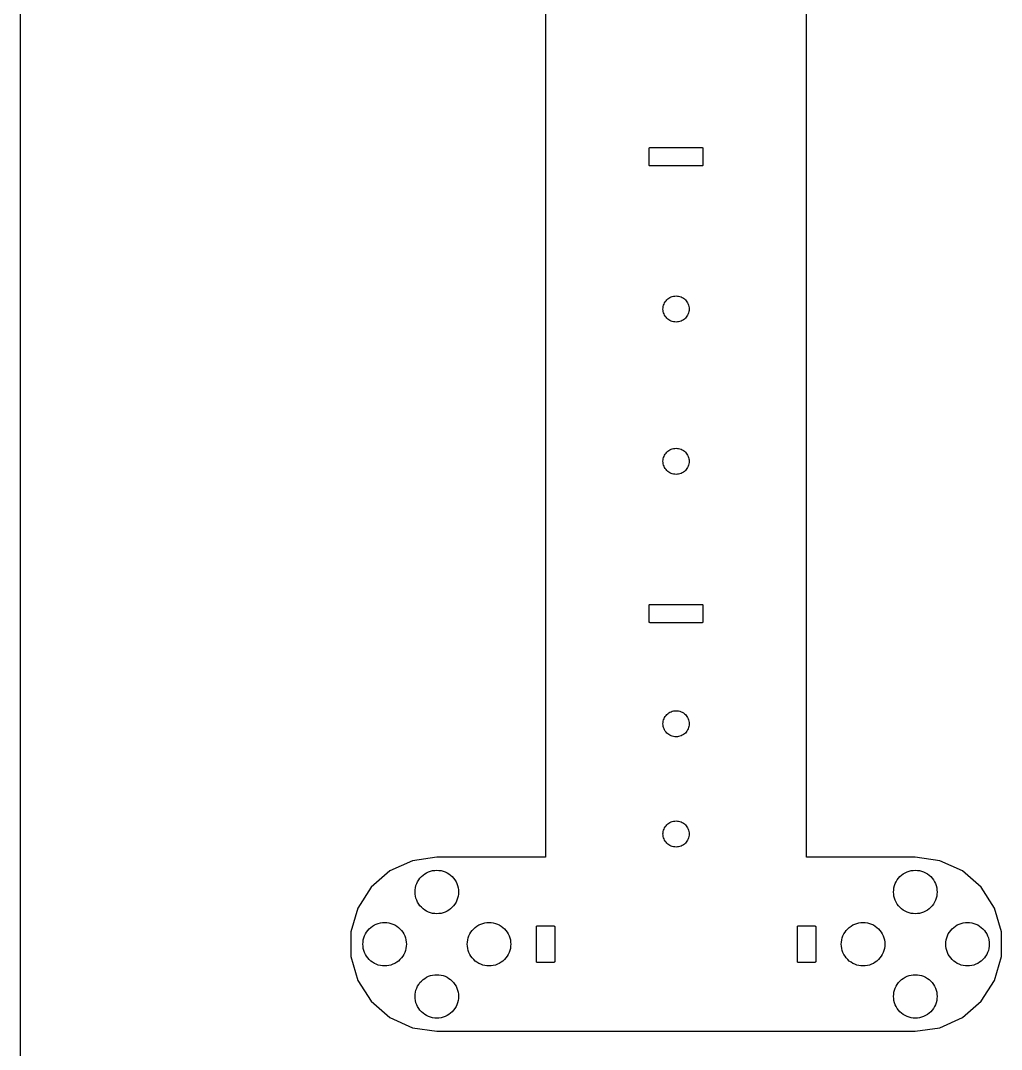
# Model space of a CAD drawing. Header units: millimetres. Extents: x 68 to 252, y 288 to 712.
# Drawn here: x 67.5 to 180.3, y 476 to 594.2 of the extents above; entities that cross this region are included whole.
import ezdxf

# ---------------------------------------------------------------- set-up
doc = ezdxf.new("R2010")
doc.units = ezdxf.units.MM

msp = doc.modelspace()

# ---------------------------------------------------------------- linework, layer by layer
for p, q in [((67.55, 287.55), (67.55, 712.45)), ((127.89, 630.01), (127.89, 579.61)), ((157.89, 579.61), (157.89, 630.01)), ((127.89, 579.61), (127.89, 578.66)), ((139.79, 579.51), (139.8, 579.53)), ((139.79, 578.66), (139.79, 579.51)), ((139.8, 579.55), (139.81, 579.57)), ((139.8, 579.53), (139.8, 579.55)), ((139.81, 579.57), (139.82, 579.58)), ((139.82, 579.58), (139.84, 579.6)), ((139.84, 579.6), (139.86, 579.61)), ((139.86, 579.61), (139.88, 579.61)), ((139.88, 579.61), (139.89, 579.61)), ((139.89, 579.61), (145.89, 579.61)), ((145.89, 579.61), (145.91, 579.61)), ((145.89, 579.61), (145.89, 579.61)), ((145.91, 579.61), (145.93, 579.61)), ((145.93, 579.61), (145.95, 579.6)), ((145.95, 579.6), (145.97, 579.58)), ((145.97, 579.58), (145.98, 579.57)), ((145.98, 579.57), (145.99, 579.55)), ((145.99, 579.55), (145.99, 579.53)), ((145.99, 579.53), (145.99, 579.51)), ((145.99, 579.51), (145.99, 578.66)), ((157.89, 578.66), (157.89, 579.61)), ((127.89, 578.66), (127.89, 578.46)), ((127.89, 578.46), (127.89, 577.51)), ((139.79, 578.46), (139.79, 578.66)), ((139.79, 577.61), (139.79, 578.46)), ((145.99, 578.66), (145.99, 578.46)), ((145.99, 578.46), (145.99, 577.61)), ((157.89, 578.46), (157.89, 578.66)), ((157.89, 577.51), (157.89, 578.46)), ((127.89, 577.51), (127.89, 527.11)), ((139.8, 577.59), (139.79, 577.61)), ((139.8, 577.57), (139.8, 577.59)), ((139.81, 577.55), (139.8, 577.57)), ((139.82, 577.54), (139.81, 577.55)), ((139.84, 577.53), (139.82, 577.54)), ((139.86, 577.52), (139.84, 577.53)), ((139.88, 577.51), (139.86, 577.52)), ((139.89, 577.51), (139.88, 577.51)), ((145.89, 577.51), (139.89, 577.51)), ((145.91, 577.51), (145.89, 577.51)), ((145.93, 577.52), (145.91, 577.51)), ((145.95, 577.53), (145.93, 577.52)), ((145.97, 577.54), (145.95, 577.53)), ((145.98, 577.55), (145.97, 577.54)), ((145.99, 577.57), (145.98, 577.55)), ((145.99, 577.61), (145.99, 577.59)), ((145.99, 577.59), (145.99, 577.57)), ((157.89, 527.11), (157.89, 577.51)), ((141.51, 561.63), (141.57, 561.77)), ((141.57, 561.77), (141.65, 561.89)), ((141.65, 561.89), (141.74, 562.01)), ((141.74, 562.01), (141.83, 562.12)), ((141.83, 562.12), (141.94, 562.22)), ((141.94, 562.22), (142.06, 562.31)), ((142.06, 562.31), (142.19, 562.38)), ((142.19, 562.38), (142.32, 562.45)), ((142.32, 562.45), (142.46, 562.5)), ((142.46, 562.5), (142.6, 562.53)), ((142.6, 562.53), (142.75, 562.55)), ((142.75, 562.55), (142.89, 562.56)), ((142.89, 562.56), (143.04, 562.55)), ((143.04, 562.55), (143.19, 562.53)), ((143.19, 562.53), (143.33, 562.5)), ((143.33, 562.5), (143.47, 562.45)), ((143.47, 562.45), (143.6, 562.38)), ((143.6, 562.38), (143.73, 562.31)), ((143.73, 562.31), (143.85, 562.22)), ((143.85, 562.22), (143.96, 562.12)), ((143.96, 562.12), (144.05, 562.01)), ((144.05, 562.01), (144.14, 561.89)), ((144.14, 561.89), (144.22, 561.77)), ((144.22, 561.77), (144.28, 561.63)), ((141.39, 561.06), (141.4, 561.21)), ((141.4, 560.91), (141.39, 561.06)), ((141.4, 561.21), (141.42, 561.35)), ((141.42, 560.77), (141.4, 560.91)), ((141.42, 561.35), (141.46, 561.5)), ((141.46, 560.63), (141.42, 560.77)), ((141.46, 561.5), (141.51, 561.63)), ((141.51, 560.49), (141.46, 560.63)), ((141.57, 560.35), (141.51, 560.49)), ((144.28, 560.49), (144.22, 560.35)), ((144.28, 561.63), (144.33, 561.5)), ((144.33, 560.63), (144.28, 560.49)), ((144.33, 561.5), (144.37, 561.35)), ((144.37, 560.77), (144.33, 560.63)), ((144.37, 561.35), (144.39, 561.21)), ((144.39, 560.91), (144.37, 560.77)), ((144.39, 561.21), (144.39, 561.06)), ((144.39, 561.06), (144.39, 560.91)), ((144.39, 561.06), (144.39, 561.06)), ((141.65, 560.23), (141.57, 560.35)), ((141.74, 560.11), (141.65, 560.23)), ((141.83, 560), (141.74, 560.11)), ((141.94, 559.9), (141.83, 560)), ((142.06, 559.81), (141.94, 559.9)), ((142.19, 559.74), (142.06, 559.81)), ((142.32, 559.67), (142.19, 559.74)), ((142.46, 559.63), (142.32, 559.67)), ((142.6, 559.59), (142.46, 559.63)), ((142.75, 559.57), (142.6, 559.59)), ((142.89, 559.56), (142.75, 559.57)), ((143.04, 559.57), (142.89, 559.56)), ((143.19, 559.59), (143.04, 559.57)), ((143.33, 559.63), (143.19, 559.59)), ((143.47, 559.67), (143.33, 559.63)), ((143.6, 559.74), (143.47, 559.67)), ((143.73, 559.81), (143.6, 559.74)), ((143.85, 559.9), (143.73, 559.81)), ((143.96, 560), (143.85, 559.9)), ((144.05, 560.11), (143.96, 560)), ((144.14, 560.23), (144.05, 560.11)), ((144.22, 560.35), (144.14, 560.23)), ((141.42, 543.85), (141.46, 544)), ((141.46, 544), (141.51, 544.13)), ((141.51, 544.13), (141.57, 544.27)), ((141.57, 544.27), (141.65, 544.39)), ((141.65, 544.39), (141.74, 544.51)), ((141.74, 544.51), (141.83, 544.62)), ((141.83, 544.62), (141.94, 544.72)), ((141.94, 544.72), (142.06, 544.81)), ((142.06, 544.81), (142.19, 544.88)), ((142.19, 544.88), (142.32, 544.95)), ((142.32, 544.95), (142.46, 545)), ((142.46, 545), (142.6, 545.03)), ((142.6, 545.03), (142.75, 545.05)), ((142.75, 545.05), (142.89, 545.06)), ((142.89, 545.06), (143.04, 545.05)), ((143.04, 545.05), (143.19, 545.03)), ((143.19, 545.03), (143.33, 545)), ((143.33, 545), (143.47, 544.95)), ((143.47, 544.95), (143.6, 544.88)), ((143.6, 544.88), (143.73, 544.81)), ((143.73, 544.81), (143.85, 544.72)), ((143.85, 544.72), (143.96, 544.62)), ((143.96, 544.62), (144.05, 544.51)), ((144.05, 544.51), (144.14, 544.39)), ((144.14, 544.39), (144.22, 544.27)), ((144.22, 544.27), (144.28, 544.13)), ((144.28, 544.13), (144.33, 544)), ((144.33, 544), (144.37, 543.85)), ((141.39, 543.56), (141.4, 543.71)), ((141.4, 543.41), (141.39, 543.56)), ((141.4, 543.71), (141.42, 543.85)), ((141.42, 543.27), (141.4, 543.41)), ((141.46, 543.13), (141.42, 543.27)), ((141.51, 542.99), (141.46, 543.13)), ((141.57, 542.85), (141.51, 542.99)), ((141.65, 542.73), (141.57, 542.85)), ((141.74, 542.61), (141.65, 542.73)), ((144.14, 542.73), (144.05, 542.61)), ((144.22, 542.85), (144.14, 542.73)), ((144.28, 542.99), (144.22, 542.85)), ((144.33, 543.13), (144.28, 542.99)), ((144.37, 543.27), (144.33, 543.13)), ((144.37, 543.85), (144.39, 543.71)), ((144.39, 543.41), (144.37, 543.27)), ((144.39, 543.71), (144.39, 543.56)), ((144.39, 543.56), (144.39, 543.41)), ((144.39, 543.56), (144.39, 543.56)), ((141.83, 542.5), (141.74, 542.61)), ((141.94, 542.4), (141.83, 542.5)), ((142.06, 542.31), (141.94, 542.4)), ((142.19, 542.24), (142.06, 542.31)), ((142.32, 542.17), (142.19, 542.24)), ((142.46, 542.13), (142.32, 542.17)), ((142.6, 542.09), (142.46, 542.13)), ((142.75, 542.07), (142.6, 542.09)), ((142.89, 542.06), (142.75, 542.07)), ((143.04, 542.07), (142.89, 542.06)), ((143.19, 542.09), (143.04, 542.07)), ((143.33, 542.13), (143.19, 542.09)), ((143.47, 542.17), (143.33, 542.13)), ((143.6, 542.24), (143.47, 542.17)), ((143.73, 542.31), (143.6, 542.24)), ((143.85, 542.4), (143.73, 542.31)), ((143.96, 542.5), (143.85, 542.4)), ((144.05, 542.61), (143.96, 542.5)), ((127.89, 527.11), (127.89, 526.16)), ((139.79, 527.01), (139.8, 527.03)), ((139.79, 526.16), (139.79, 527.01)), ((139.8, 527.05), (139.81, 527.07)), ((139.8, 527.03), (139.8, 527.05)), ((139.81, 527.07), (139.82, 527.08)), ((139.82, 527.08), (139.84, 527.1)), ((139.84, 527.1), (139.86, 527.11)), ((139.86, 527.11), (139.88, 527.11)), ((139.88, 527.11), (139.89, 527.11)), ((139.89, 527.11), (145.89, 527.11)), ((145.89, 527.11), (145.91, 527.11)), ((145.89, 527.11), (145.89, 527.11)), ((145.91, 527.11), (145.93, 527.11)), ((145.93, 527.11), (145.95, 527.1)), ((145.95, 527.1), (145.97, 527.08)), ((145.97, 527.08), (145.98, 527.07)), ((145.98, 527.07), (145.99, 527.05)), ((145.99, 527.05), (145.99, 527.03)), ((145.99, 527.03), (145.99, 527.01)), ((145.99, 527.01), (145.99, 526.16)), ((157.89, 526.16), (157.89, 527.11)), ((127.89, 526.16), (127.89, 525.96)), ((127.89, 525.96), (127.89, 525.01)), ((127.89, 525.01), (127.89, 498.16)), ((139.79, 525.96), (139.79, 526.16)), ((139.79, 525.11), (139.79, 525.96)), ((139.8, 525.09), (139.79, 525.11)), ((139.8, 525.07), (139.8, 525.09)), ((139.81, 525.05), (139.8, 525.07)), ((139.82, 525.04), (139.81, 525.05)), ((139.84, 525.03), (139.82, 525.04)), ((139.86, 525.02), (139.84, 525.03)), ((139.88, 525.01), (139.86, 525.02)), ((139.89, 525.01), (139.88, 525.01)), ((145.89, 525.01), (139.89, 525.01)), ((145.91, 525.01), (145.89, 525.01)), ((145.93, 525.02), (145.91, 525.01)), ((145.95, 525.03), (145.93, 525.02)), ((145.97, 525.04), (145.95, 525.03)), ((145.98, 525.05), (145.97, 525.04)), ((145.99, 525.07), (145.98, 525.05)), ((145.99, 526.16), (145.99, 525.96)), ((145.99, 525.96), (145.99, 525.11)), ((145.99, 525.11), (145.99, 525.09)), ((145.99, 525.09), (145.99, 525.07)), ((157.89, 525.96), (157.89, 526.16)), ((157.89, 525.01), (157.89, 525.96)), ((157.89, 498.16), (157.89, 525.01)), ((141.74, 514.35), (141.83, 514.46)), ((141.83, 514.46), (141.94, 514.55)), ((141.94, 514.55), (142.06, 514.64)), ((142.06, 514.64), (142.19, 514.72)), ((142.19, 514.72), (142.32, 514.78)), ((142.32, 514.78), (142.46, 514.83)), ((142.46, 514.83), (142.6, 514.87)), ((142.6, 514.87), (142.75, 514.89)), ((142.75, 514.89), (142.89, 514.9)), ((142.89, 514.9), (143.04, 514.89)), ((143.04, 514.89), (143.19, 514.87)), ((143.19, 514.87), (143.33, 514.83)), ((143.33, 514.83), (143.47, 514.78)), ((143.47, 514.78), (143.6, 514.72)), ((143.6, 514.72), (143.73, 514.64)), ((143.73, 514.64), (143.85, 514.55)), ((143.85, 514.55), (143.96, 514.46)), ((143.96, 514.46), (144.05, 514.35)), ((141.39, 513.4), (141.4, 513.54)), ((141.4, 513.25), (141.39, 513.4)), ((141.4, 513.54), (141.42, 513.69)), ((141.42, 513.1), (141.4, 513.25)), ((141.42, 513.69), (141.46, 513.83)), ((141.46, 513.83), (141.51, 513.97)), ((141.51, 513.97), (141.57, 514.1)), ((141.57, 514.1), (141.65, 514.23)), ((141.65, 514.23), (141.74, 514.35)), ((144.05, 514.35), (144.14, 514.23)), ((144.14, 514.23), (144.22, 514.1)), ((144.22, 514.1), (144.28, 513.97)), ((144.28, 513.97), (144.33, 513.83)), ((144.33, 513.83), (144.37, 513.69)), ((144.37, 513.69), (144.39, 513.54)), ((144.39, 513.25), (144.37, 513.1)), ((144.39, 513.54), (144.39, 513.4)), ((144.39, 513.4), (144.39, 513.25)), ((144.39, 513.4), (144.39, 513.4)), ((141.46, 512.96), (141.42, 513.1)), ((141.51, 512.82), (141.46, 512.96)), ((141.57, 512.69), (141.51, 512.82)), ((141.65, 512.56), (141.57, 512.69)), ((141.74, 512.44), (141.65, 512.56)), ((141.83, 512.33), (141.74, 512.44)), ((141.94, 512.24), (141.83, 512.33)), ((142.06, 512.15), (141.94, 512.24)), ((142.19, 512.07), (142.06, 512.15)), ((142.32, 512.01), (142.19, 512.07)), ((142.46, 511.96), (142.32, 512.01)), ((143.47, 512.01), (143.33, 511.96)), ((143.6, 512.07), (143.47, 512.01)), ((143.73, 512.15), (143.6, 512.07)), ((143.85, 512.24), (143.73, 512.15)), ((143.96, 512.33), (143.85, 512.24)), ((144.05, 512.44), (143.96, 512.33)), ((144.14, 512.56), (144.05, 512.44)), ((144.22, 512.69), (144.14, 512.56)), ((144.28, 512.82), (144.22, 512.69)), ((144.33, 512.96), (144.28, 512.82)), ((144.37, 513.1), (144.33, 512.96)), ((142.6, 511.92), (142.46, 511.96)), ((142.75, 511.9), (142.6, 511.92)), ((142.89, 511.9), (142.75, 511.9)), ((143.04, 511.9), (142.89, 511.9)), ((143.19, 511.92), (143.04, 511.9)), ((143.33, 511.96), (143.19, 511.92)), ((141.51, 501.3), (141.57, 501.44)), ((141.57, 501.44), (141.65, 501.56)), ((141.65, 501.56), (141.74, 501.68)), ((141.74, 501.68), (141.83, 501.79)), ((141.83, 501.79), (141.94, 501.89)), ((141.94, 501.89), (142.06, 501.98)), ((142.06, 501.98), (142.19, 502.05)), ((142.19, 502.05), (142.32, 502.12)), ((142.32, 502.12), (142.46, 502.17)), ((142.46, 502.17), (142.6, 502.2)), ((142.6, 502.2), (142.75, 502.22)), ((142.75, 502.22), (142.89, 502.23)), ((142.89, 502.23), (143.04, 502.22)), ((143.04, 502.22), (143.19, 502.2)), ((143.19, 502.2), (143.33, 502.17)), ((143.33, 502.17), (143.47, 502.12)), ((143.47, 502.12), (143.6, 502.05)), ((143.6, 502.05), (143.73, 501.98)), ((143.73, 501.98), (143.85, 501.89)), ((143.85, 501.89), (143.96, 501.79)), ((143.96, 501.79), (144.05, 501.68)), ((144.05, 501.68), (144.14, 501.56)), ((144.14, 501.56), (144.22, 501.44)), ((144.22, 501.44), (144.28, 501.3)), ((141.39, 500.73), (141.4, 500.88)), ((141.4, 500.58), (141.39, 500.73)), ((141.4, 500.88), (141.42, 501.02)), ((141.42, 500.44), (141.4, 500.58)), ((141.42, 501.02), (141.46, 501.17)), ((141.46, 500.29), (141.42, 500.44)), ((141.46, 501.17), (141.51, 501.3)), ((141.51, 500.16), (141.46, 500.29)), ((144.28, 501.3), (144.33, 501.17)), ((144.33, 500.29), (144.28, 500.16)), ((144.33, 501.17), (144.37, 501.02)), ((144.37, 500.44), (144.33, 500.29)), ((144.37, 501.02), (144.39, 500.88)), ((144.39, 500.58), (144.37, 500.44)), ((144.39, 500.88), (144.39, 500.73)), ((144.39, 500.73), (144.39, 500.58)), ((144.39, 500.73), (144.39, 500.73)), ((141.57, 500.02), (141.51, 500.16)), ((141.65, 499.9), (141.57, 500.02)), ((141.74, 499.78), (141.65, 499.9)), ((141.83, 499.67), (141.74, 499.78)), ((141.94, 499.57), (141.83, 499.67)), ((142.06, 499.48), (141.94, 499.57)), ((142.19, 499.41), (142.06, 499.48)), ((142.32, 499.34), (142.19, 499.41)), ((142.46, 499.29), (142.32, 499.34)), ((142.6, 499.26), (142.46, 499.29)), ((142.75, 499.24), (142.6, 499.26)), ((142.89, 499.23), (142.75, 499.24)), ((143.04, 499.24), (142.89, 499.23)), ((143.19, 499.26), (143.04, 499.24)), ((143.33, 499.29), (143.19, 499.26)), ((143.47, 499.34), (143.33, 499.29)), ((143.6, 499.41), (143.47, 499.34)), ((143.73, 499.48), (143.6, 499.41)), ((143.85, 499.57), (143.73, 499.48)), ((143.96, 499.67), (143.85, 499.57)), ((144.05, 499.78), (143.96, 499.67)), ((144.14, 499.9), (144.05, 499.78)), ((144.22, 500.02), (144.14, 499.9)), ((144.28, 500.16), (144.22, 500.02)), ((115.39, 498.06), (112.58, 497.66)), ((126.84, 498.06), (115.39, 498.06)), ((127.79, 498.06), (126.84, 498.06)), ((127.89, 498.06), (127.79, 498.06)), ((127.89, 498.16), (127.89, 498.06)), ((157.89, 498.06), (157.89, 498.16)), ((157.99, 498.06), (157.89, 498.06)), ((170.39, 498.06), (157.99, 498.06)), ((173.21, 497.66), (170.39, 498.06)), ((112.58, 497.66), (109.99, 496.48)), ((175.8, 496.48), (173.21, 497.66)), ((109.99, 496.48), (107.84, 494.61)), ((113.19, 495.24), (113.32, 495.45)), ((113.32, 495.45), (113.46, 495.65)), ((113.46, 495.65), (113.63, 495.83)), ((113.63, 495.83), (113.81, 496)), ((113.81, 496), (114.01, 496.14)), ((114.01, 496.14), (114.22, 496.27)), ((114.22, 496.27), (114.44, 496.37)), ((114.44, 496.37), (114.67, 496.46)), ((114.67, 496.46), (114.91, 496.52)), ((114.91, 496.52), (115.15, 496.55)), ((115.15, 496.55), (115.39, 496.56)), ((115.39, 496.56), (115.64, 496.55)), ((115.64, 496.55), (115.88, 496.52)), ((115.88, 496.52), (116.12, 496.46)), ((116.12, 496.46), (116.35, 496.37)), ((116.35, 496.37), (116.57, 496.27)), ((116.57, 496.27), (116.78, 496.14)), ((116.78, 496.14), (116.98, 496)), ((116.98, 496), (117.16, 495.83)), ((117.16, 495.83), (117.33, 495.65)), ((117.33, 495.65), (117.47, 495.45)), ((117.47, 495.45), (117.6, 495.24)), ((168.19, 495.24), (168.32, 495.45)), ((168.32, 495.45), (168.46, 495.65)), ((168.46, 495.65), (168.63, 495.83)), ((168.63, 495.83), (168.81, 496)), ((168.81, 496), (169.01, 496.14)), ((169.01, 496.14), (169.22, 496.27)), ((169.22, 496.27), (169.44, 496.37)), ((169.44, 496.37), (169.67, 496.46)), ((169.67, 496.46), (169.91, 496.52)), ((169.91, 496.52), (170.15, 496.55)), ((170.15, 496.55), (170.39, 496.56)), ((170.39, 496.56), (170.64, 496.55)), ((170.64, 496.55), (170.88, 496.52)), ((170.88, 496.52), (171.12, 496.46)), ((171.12, 496.46), (171.35, 496.37)), ((171.35, 496.37), (171.57, 496.27)), ((171.57, 496.27), (171.78, 496.14)), ((171.78, 496.14), (171.98, 496)), ((171.98, 496), (172.16, 495.83)), ((172.16, 495.83), (172.33, 495.65)), ((172.33, 495.65), (172.47, 495.45)), ((172.47, 495.45), (172.6, 495.24)), ((177.95, 494.61), (175.8, 496.48)), ((107.84, 494.61), (106.3, 492.22)), ((112.89, 494.06), (112.91, 494.31)), ((112.91, 494.31), (112.94, 494.55)), ((112.94, 494.55), (113, 494.79)), ((113, 494.79), (113.08, 495.02)), ((113.08, 495.02), (113.19, 495.24)), ((117.6, 495.24), (117.7, 495.02)), ((117.7, 495.02), (117.79, 494.79)), ((117.79, 494.79), (117.85, 494.55)), ((117.85, 494.55), (117.88, 494.31)), ((117.88, 494.31), (117.89, 494.06)), ((167.89, 494.06), (167.91, 494.31)), ((167.91, 494.31), (167.94, 494.55)), ((167.94, 494.55), (168, 494.79)), ((168, 494.79), (168.08, 495.02)), ((168.08, 495.02), (168.19, 495.24)), ((172.6, 495.24), (172.7, 495.02)), ((172.7, 495.02), (172.79, 494.79)), ((172.79, 494.79), (172.85, 494.55)), ((172.85, 494.55), (172.88, 494.31)), ((172.88, 494.31), (172.89, 494.06)), ((179.49, 492.22), (177.95, 494.61)), ((112.91, 493.82), (112.89, 494.06)), ((112.94, 493.58), (112.91, 493.82)), ((113, 493.34), (112.94, 493.58)), ((113.08, 493.11), (113, 493.34)), ((113.19, 492.89), (113.08, 493.11)), ((117.7, 493.11), (117.6, 492.89)), ((117.79, 493.34), (117.7, 493.11)), ((117.85, 493.58), (117.79, 493.34)), ((117.88, 493.82), (117.85, 493.58)), ((117.89, 494.06), (117.88, 493.82)), ((117.89, 494.06), (117.89, 494.06)), ((167.91, 493.82), (167.89, 494.06)), ((167.94, 493.58), (167.91, 493.82)), ((168, 493.34), (167.94, 493.58)), ((168.08, 493.11), (168, 493.34)), ((168.19, 492.89), (168.08, 493.11)), ((172.7, 493.11), (172.6, 492.89)), ((172.79, 493.34), (172.7, 493.11)), ((172.85, 493.58), (172.79, 493.34)), ((172.88, 493.82), (172.85, 493.58)), ((172.89, 494.06), (172.88, 493.82)), ((172.89, 494.06), (172.89, 494.06)), ((106.3, 492.22), (105.5, 489.49)), ((113.32, 492.68), (113.19, 492.89)), ((113.46, 492.48), (113.32, 492.68)), ((113.63, 492.3), (113.46, 492.48)), ((113.81, 492.13), (113.63, 492.3)), ((114.01, 491.99), (113.81, 492.13)), ((114.22, 491.86), (114.01, 491.99)), ((116.78, 491.99), (116.57, 491.86)), ((116.98, 492.13), (116.78, 491.99)), ((117.16, 492.3), (116.98, 492.13)), ((117.33, 492.48), (117.16, 492.3)), ((117.47, 492.68), (117.33, 492.48)), ((117.6, 492.89), (117.47, 492.68)), ((168.32, 492.68), (168.19, 492.89)), ((168.46, 492.48), (168.32, 492.68)), ((168.63, 492.3), (168.46, 492.48)), ((168.81, 492.13), (168.63, 492.3)), ((169.01, 491.99), (168.81, 492.13)), ((169.22, 491.86), (169.01, 491.99)), ((171.78, 491.99), (171.57, 491.86)), ((171.98, 492.13), (171.78, 491.99)), ((172.16, 492.3), (171.98, 492.13)), ((172.33, 492.48), (172.16, 492.3)), ((172.47, 492.68), (172.33, 492.48)), ((172.6, 492.89), (172.47, 492.68)), ((180.29, 489.49), (179.49, 492.22)), ((114.44, 491.75), (114.22, 491.86)), ((114.67, 491.67), (114.44, 491.75)), ((114.91, 491.61), (114.67, 491.67)), ((115.15, 491.58), (114.91, 491.61)), ((115.39, 491.56), (115.15, 491.58)), ((115.64, 491.58), (115.39, 491.56)), ((115.88, 491.61), (115.64, 491.58)), ((116.12, 491.67), (115.88, 491.61)), ((116.35, 491.75), (116.12, 491.67)), ((116.57, 491.86), (116.35, 491.75)), ((169.44, 491.75), (169.22, 491.86)), ((169.67, 491.67), (169.44, 491.75)), ((169.91, 491.61), (169.67, 491.67)), ((170.15, 491.58), (169.91, 491.61)), ((170.39, 491.56), (170.15, 491.58)), ((170.64, 491.58), (170.39, 491.56)), ((170.88, 491.61), (170.64, 491.58)), ((171.12, 491.67), (170.88, 491.61)), ((171.35, 491.75), (171.12, 491.67)), ((171.57, 491.86), (171.35, 491.75)), ((107.32, 489.45), (107.46, 489.65)), ((107.46, 489.65), (107.63, 489.83)), ((107.63, 489.83), (107.81, 490)), ((107.81, 490), (108.01, 490.14)), ((108.01, 490.14), (108.22, 490.27)), ((108.22, 490.27), (108.44, 490.37)), ((108.44, 490.37), (108.67, 490.46)), ((108.67, 490.46), (108.91, 490.52)), ((108.91, 490.52), (109.15, 490.55)), ((109.15, 490.55), (109.39, 490.56)), ((109.39, 490.56), (109.64, 490.55)), ((109.64, 490.55), (109.88, 490.52)), ((109.88, 490.52), (110.12, 490.46)), ((110.12, 490.46), (110.35, 490.37)), ((110.35, 490.37), (110.57, 490.27)), ((110.57, 490.27), (110.78, 490.14)), ((110.78, 490.14), (110.98, 490)), ((110.98, 490), (111.16, 489.83)), ((111.16, 489.83), (111.33, 489.65)), ((111.33, 489.65), (111.47, 489.45)), ((119.32, 489.45), (119.46, 489.65)), ((119.46, 489.65), (119.63, 489.83)), ((119.63, 489.83), (119.81, 490)), ((119.81, 490), (120.01, 490.14)), ((120.01, 490.14), (120.22, 490.27)), ((120.22, 490.27), (120.44, 490.37)), ((120.44, 490.37), (120.67, 490.46)), ((120.67, 490.46), (120.91, 490.52)), ((120.91, 490.52), (121.15, 490.55)), ((121.15, 490.55), (121.39, 490.56)), ((121.39, 490.56), (121.64, 490.55)), ((121.64, 490.55), (121.88, 490.52)), ((121.88, 490.52), (122.12, 490.46)), ((122.12, 490.46), (122.35, 490.37)), ((122.35, 490.37), (122.57, 490.27)), ((122.57, 490.27), (122.78, 490.14)), ((122.78, 490.14), (122.98, 490)), ((122.98, 490), (123.16, 489.83)), ((123.16, 489.83), (123.33, 489.65)), ((123.33, 489.65), (123.47, 489.45)), ((126.84, 490.08), (126.85, 490.1)), ((126.84, 490.06), (126.84, 490.08)), ((126.84, 486.06), (126.84, 490.06)), ((126.85, 490.1), (126.86, 490.12)), ((126.86, 490.12), (126.87, 490.13)), ((126.87, 490.13), (126.89, 490.15)), ((126.89, 490.15), (126.9, 490.16)), ((126.9, 490.16), (126.92, 490.16)), ((126.92, 490.16), (126.94, 490.16)), ((126.94, 490.16), (127.79, 490.16)), ((127.79, 490.16), (127.99, 490.16)), ((127.79, 490.16), (127.79, 490.16)), ((127.99, 490.16), (128.85, 490.16)), ((128.85, 490.16), (128.87, 490.16)), ((128.87, 490.16), (128.89, 490.16)), ((128.89, 490.16), (128.9, 490.15)), ((128.9, 490.15), (128.92, 490.13)), ((128.92, 490.13), (128.93, 490.12)), ((128.93, 490.12), (128.94, 490.1)), ((128.94, 490.1), (128.95, 490.08)), ((128.95, 490.08), (128.95, 490.06)), ((128.95, 490.06), (128.95, 486.06)), ((156.84, 490.08), (156.85, 490.1)), ((156.84, 490.06), (156.84, 490.08)), ((156.84, 486.06), (156.84, 490.06)), ((156.85, 490.1), (156.86, 490.12)), ((156.86, 490.12), (156.87, 490.13)), ((156.87, 490.13), (156.89, 490.15)), ((156.89, 490.15), (156.9, 490.16)), ((156.9, 490.16), (156.92, 490.16)), ((156.92, 490.16), (156.94, 490.16)), ((156.94, 490.16), (157.79, 490.16)), ((157.79, 490.16), (157.99, 490.16)), ((157.99, 490.16), (158.85, 490.16)), ((158.85, 490.16), (158.87, 490.16)), ((158.87, 490.16), (158.89, 490.16)), ((158.89, 490.16), (158.9, 490.15)), ((158.9, 490.15), (158.92, 490.13)), ((158.92, 490.13), (158.93, 490.12)), ((158.93, 490.12), (158.94, 490.1)), ((158.94, 490.1), (158.95, 490.08)), ((158.95, 490.08), (158.95, 490.06)), ((158.95, 490.06), (158.95, 486.06)), ((162.32, 489.45), (162.46, 489.65)), ((162.46, 489.65), (162.63, 489.83)), ((162.63, 489.83), (162.81, 490)), ((162.81, 490), (163.01, 490.14)), ((163.01, 490.14), (163.22, 490.27)), ((163.22, 490.27), (163.44, 490.37)), ((163.44, 490.37), (163.67, 490.46)), ((163.67, 490.46), (163.91, 490.52)), ((163.91, 490.52), (164.15, 490.55)), ((164.15, 490.55), (164.39, 490.56)), ((164.39, 490.56), (164.64, 490.55)), ((164.64, 490.55), (164.88, 490.52)), ((164.88, 490.52), (165.12, 490.46)), ((165.12, 490.46), (165.35, 490.37)), ((165.35, 490.37), (165.57, 490.27)), ((165.57, 490.27), (165.78, 490.14)), ((165.78, 490.14), (165.98, 490)), ((165.98, 490), (166.16, 489.83)), ((166.16, 489.83), (166.33, 489.65)), ((166.33, 489.65), (166.47, 489.45)), ((174.32, 489.45), (174.46, 489.65)), ((174.46, 489.65), (174.63, 489.83)), ((174.63, 489.83), (174.81, 490)), ((174.81, 490), (175.01, 490.14)), ((175.01, 490.14), (175.22, 490.27)), ((175.22, 490.27), (175.44, 490.37)), ((175.44, 490.37), (175.67, 490.46)), ((175.67, 490.46), (175.91, 490.52)), ((175.91, 490.52), (176.15, 490.55)), ((176.15, 490.55), (176.39, 490.56)), ((176.39, 490.56), (176.64, 490.55)), ((176.64, 490.55), (176.88, 490.52)), ((176.88, 490.52), (177.12, 490.46)), ((177.12, 490.46), (177.35, 490.37)), ((177.35, 490.37), (177.57, 490.27)), ((177.57, 490.27), (177.78, 490.14)), ((177.78, 490.14), (177.98, 490)), ((177.98, 490), (178.16, 489.83)), ((178.16, 489.83), (178.33, 489.65)), ((178.33, 489.65), (178.47, 489.45)), ((105.5, 489.49), (105.5, 486.64)), ((106.91, 488.31), (106.94, 488.55)), ((106.94, 488.55), (107, 488.79)), ((107, 488.79), (107.08, 489.02)), ((107.08, 489.02), (107.19, 489.24)), ((107.19, 489.24), (107.32, 489.45)), ((111.47, 489.45), (111.6, 489.24)), ((111.6, 489.24), (111.7, 489.02)), ((111.7, 489.02), (111.79, 488.79)), ((111.79, 488.79), (111.85, 488.55)), ((111.85, 488.55), (111.88, 488.31)), ((118.91, 488.31), (118.94, 488.55)), ((118.94, 488.55), (119, 488.79)), ((119, 488.79), (119.08, 489.02)), ((119.08, 489.02), (119.19, 489.24)), ((119.19, 489.24), (119.32, 489.45)), ((123.47, 489.45), (123.6, 489.24)), ((123.6, 489.24), (123.7, 489.02)), ((123.7, 489.02), (123.79, 488.79)), ((123.79, 488.79), (123.85, 488.55)), ((123.85, 488.55), (123.88, 488.31)), ((161.91, 488.31), (161.94, 488.55)), ((161.94, 488.55), (162, 488.79)), ((162, 488.79), (162.08, 489.02)), ((162.08, 489.02), (162.19, 489.24)), ((162.19, 489.24), (162.32, 489.45)), ((166.47, 489.45), (166.6, 489.24)), ((166.6, 489.24), (166.7, 489.02)), ((166.7, 489.02), (166.79, 488.79)), ((166.79, 488.79), (166.85, 488.55)), ((166.85, 488.55), (166.88, 488.31)), ((173.91, 488.31), (173.94, 488.55)), ((173.94, 488.55), (174, 488.79)), ((174, 488.79), (174.08, 489.02)), ((174.08, 489.02), (174.19, 489.24)), ((174.19, 489.24), (174.32, 489.45)), ((178.47, 489.45), (178.6, 489.24)), ((178.6, 489.24), (178.7, 489.02)), ((178.7, 489.02), (178.79, 488.79)), ((178.79, 488.79), (178.85, 488.55)), ((178.85, 488.55), (178.88, 488.31)), ((180.29, 486.64), (180.29, 489.49)), ((106.89, 488.06), (106.91, 488.31)), ((106.91, 487.82), (106.89, 488.06)), ((106.94, 487.58), (106.91, 487.82)), ((107, 487.34), (106.94, 487.58)), ((107.08, 487.11), (107, 487.34)), ((111.79, 487.34), (111.7, 487.11)), ((111.85, 487.58), (111.79, 487.34)), ((111.88, 487.82), (111.85, 487.58)), ((111.88, 488.31), (111.89, 488.06)), ((111.89, 488.06), (111.88, 487.82)), ((111.89, 488.06), (111.89, 488.06)), ((118.89, 488.06), (118.91, 488.31)), ((118.91, 487.82), (118.89, 488.06)), ((118.94, 487.58), (118.91, 487.82)), ((119, 487.34), (118.94, 487.58)), ((119.08, 487.11), (119, 487.34)), ((123.79, 487.34), (123.7, 487.11)), ((123.85, 487.58), (123.79, 487.34)), ((123.88, 487.82), (123.85, 487.58)), ((123.88, 488.31), (123.89, 488.06)), ((123.89, 488.06), (123.88, 487.82)), ((123.89, 488.06), (123.89, 488.06)), ((161.89, 488.06), (161.91, 488.31)), ((161.91, 487.82), (161.89, 488.06)), ((161.94, 487.58), (161.91, 487.82)), ((162, 487.34), (161.94, 487.58)), ((162.08, 487.11), (162, 487.34)), ((166.79, 487.34), (166.7, 487.11)), ((166.85, 487.58), (166.79, 487.34)), ((166.88, 487.82), (166.85, 487.58)), ((166.88, 488.31), (166.89, 488.06)), ((166.89, 488.06), (166.88, 487.82)), ((166.89, 488.06), (166.89, 488.06)), ((173.89, 488.06), (173.91, 488.31)), ((173.91, 487.82), (173.89, 488.06)), ((173.94, 487.58), (173.91, 487.82)), ((174, 487.34), (173.94, 487.58)), ((174.08, 487.11), (174, 487.34)), ((178.79, 487.34), (178.7, 487.11)), ((178.85, 487.58), (178.79, 487.34)), ((178.88, 487.82), (178.85, 487.58)), ((178.88, 488.31), (178.89, 488.06)), ((178.89, 488.06), (178.88, 487.82)), ((178.89, 488.06), (178.89, 488.06)), ((105.5, 486.64), (106.3, 483.91)), ((107.19, 486.89), (107.08, 487.11)), ((107.32, 486.68), (107.19, 486.89)), ((107.46, 486.48), (107.32, 486.68)), ((107.63, 486.3), (107.46, 486.48)), ((107.81, 486.13), (107.63, 486.3)), ((108.01, 485.99), (107.81, 486.13)), ((108.22, 485.86), (108.01, 485.99)), ((110.78, 485.99), (110.57, 485.86)), ((110.98, 486.13), (110.78, 485.99)), ((111.16, 486.3), (110.98, 486.13)), ((111.33, 486.48), (111.16, 486.3)), ((111.47, 486.68), (111.33, 486.48)), ((111.6, 486.89), (111.47, 486.68)), ((111.7, 487.11), (111.6, 486.89)), ((119.19, 486.89), (119.08, 487.11)), ((119.32, 486.68), (119.19, 486.89)), ((119.46, 486.48), (119.32, 486.68)), ((119.63, 486.3), (119.46, 486.48)), ((119.81, 486.13), (119.63, 486.3)), ((120.01, 485.99), (119.81, 486.13)), ((120.22, 485.86), (120.01, 485.99)), ((122.78, 485.99), (122.57, 485.86)), ((122.98, 486.13), (122.78, 485.99)), ((123.16, 486.3), (122.98, 486.13)), ((123.33, 486.48), (123.16, 486.3)), ((123.47, 486.68), (123.33, 486.48)), ((123.6, 486.89), (123.47, 486.68)), ((123.7, 487.11), (123.6, 486.89)), ((126.84, 486.04), (126.84, 486.06)), ((126.85, 486.03), (126.84, 486.04)), ((126.86, 486.01), (126.85, 486.03)), ((126.87, 485.99), (126.86, 486.01)), ((126.89, 485.98), (126.87, 485.99)), ((126.9, 485.97), (126.89, 485.98)), ((126.92, 485.97), (126.9, 485.97)), ((128.89, 485.97), (128.87, 485.97)), ((128.9, 485.98), (128.89, 485.97)), ((128.92, 485.99), (128.9, 485.98)), ((128.93, 486.01), (128.92, 485.99)), ((128.94, 486.03), (128.93, 486.01)), ((128.95, 486.04), (128.94, 486.03)), ((128.95, 486.06), (128.95, 486.04)), ((156.84, 486.04), (156.84, 486.06)), ((156.85, 486.03), (156.84, 486.04)), ((156.86, 486.01), (156.85, 486.03)), ((156.87, 485.99), (156.86, 486.01)), ((156.89, 485.98), (156.87, 485.99)), ((156.9, 485.97), (156.89, 485.98)), ((156.92, 485.97), (156.9, 485.97)), ((158.89, 485.97), (158.87, 485.97)), ((158.9, 485.98), (158.89, 485.97)), ((158.92, 485.99), (158.9, 485.98)), ((158.93, 486.01), (158.92, 485.99)), ((158.94, 486.03), (158.93, 486.01)), ((158.95, 486.04), (158.94, 486.03)), ((158.95, 486.06), (158.95, 486.04)), ((158.95, 486.06), (158.95, 486.06)), ((162.19, 486.89), (162.08, 487.11)), ((162.32, 486.68), (162.19, 486.89)), ((162.46, 486.48), (162.32, 486.68)), ((162.63, 486.3), (162.46, 486.48)), ((162.81, 486.13), (162.63, 486.3)), ((163.01, 485.99), (162.81, 486.13)), ((163.22, 485.86), (163.01, 485.99)), ((165.78, 485.99), (165.57, 485.86)), ((165.98, 486.13), (165.78, 485.99)), ((166.16, 486.3), (165.98, 486.13)), ((166.33, 486.48), (166.16, 486.3)), ((166.47, 486.68), (166.33, 486.48)), ((166.6, 486.89), (166.47, 486.68)), ((166.7, 487.11), (166.6, 486.89)), ((174.19, 486.89), (174.08, 487.11)), ((174.32, 486.68), (174.19, 486.89)), ((174.46, 486.48), (174.32, 486.68)), ((174.63, 486.3), (174.46, 486.48)), ((174.81, 486.13), (174.63, 486.3)), ((175.01, 485.99), (174.81, 486.13)), ((175.22, 485.86), (175.01, 485.99)), ((177.78, 485.99), (177.57, 485.86)), ((177.98, 486.13), (177.78, 485.99)), ((178.16, 486.3), (177.98, 486.13)), ((178.33, 486.48), (178.16, 486.3)), ((178.47, 486.68), (178.33, 486.48)), ((178.6, 486.89), (178.47, 486.68)), ((178.7, 487.11), (178.6, 486.89)), ((179.49, 483.91), (180.29, 486.64)), ((108.44, 485.75), (108.22, 485.86)), ((108.67, 485.67), (108.44, 485.75)), ((108.91, 485.61), (108.67, 485.67)), ((109.15, 485.58), (108.91, 485.61)), ((109.39, 485.56), (109.15, 485.58)), ((109.64, 485.58), (109.39, 485.56)), ((109.88, 485.61), (109.64, 485.58)), ((110.12, 485.67), (109.88, 485.61)), ((110.35, 485.75), (110.12, 485.67)), ((110.57, 485.86), (110.35, 485.75)), ((120.44, 485.75), (120.22, 485.86)), ((120.67, 485.67), (120.44, 485.75)), ((120.91, 485.61), (120.67, 485.67)), ((121.15, 485.58), (120.91, 485.61)), ((121.39, 485.56), (121.15, 485.58)), ((121.64, 485.58), (121.39, 485.56)), ((121.88, 485.61), (121.64, 485.58)), ((122.12, 485.67), (121.88, 485.61)), ((122.35, 485.75), (122.12, 485.67)), ((122.57, 485.86), (122.35, 485.75)), ((126.94, 485.96), (126.92, 485.97)), ((127.79, 485.96), (126.94, 485.96)), ((127.99, 485.96), (127.79, 485.96)), ((128.85, 485.96), (127.99, 485.96)), ((128.87, 485.97), (128.85, 485.96)), ((156.94, 485.96), (156.92, 485.97)), ((157.79, 485.96), (156.94, 485.96)), ((157.99, 485.96), (157.79, 485.96)), ((158.85, 485.96), (157.99, 485.96)), ((158.87, 485.97), (158.85, 485.96)), ((163.44, 485.75), (163.22, 485.86)), ((163.67, 485.67), (163.44, 485.75)), ((163.91, 485.61), (163.67, 485.67)), ((164.15, 485.58), (163.91, 485.61)), ((164.39, 485.56), (164.15, 485.58)), ((164.64, 485.58), (164.39, 485.56)), ((164.88, 485.61), (164.64, 485.58)), ((165.12, 485.67), (164.88, 485.61)), ((165.35, 485.75), (165.12, 485.67)), ((165.57, 485.86), (165.35, 485.75)), ((175.44, 485.75), (175.22, 485.86)), ((175.67, 485.67), (175.44, 485.75)), ((175.91, 485.61), (175.67, 485.67)), ((176.15, 485.58), (175.91, 485.61)), ((176.39, 485.56), (176.15, 485.58)), ((176.64, 485.58), (176.39, 485.56)), ((176.88, 485.61), (176.64, 485.58)), ((177.12, 485.67), (176.88, 485.61)), ((177.35, 485.75), (177.12, 485.67)), ((177.57, 485.86), (177.35, 485.75)), ((106.3, 483.91), (107.84, 481.52)), ((113.32, 483.45), (113.46, 483.65)), ((113.46, 483.65), (113.63, 483.83)), ((113.63, 483.83), (113.81, 484)), ((113.81, 484), (114.01, 484.14)), ((114.01, 484.14), (114.22, 484.27)), ((114.22, 484.27), (114.44, 484.37)), ((114.44, 484.37), (114.67, 484.46)), ((114.67, 484.46), (114.91, 484.52)), ((114.91, 484.52), (115.15, 484.55)), ((115.15, 484.55), (115.39, 484.56)), ((115.39, 484.56), (115.64, 484.55)), ((115.64, 484.55), (115.88, 484.52)), ((115.88, 484.52), (116.12, 484.46)), ((116.12, 484.46), (116.35, 484.37)), ((116.35, 484.37), (116.57, 484.27)), ((116.57, 484.27), (116.78, 484.14)), ((116.78, 484.14), (116.98, 484)), ((116.98, 484), (117.16, 483.83)), ((117.16, 483.83), (117.33, 483.65)), ((117.33, 483.65), (117.47, 483.45)), ((168.32, 483.45), (168.46, 483.65)), ((168.46, 483.65), (168.63, 483.83)), ((168.63, 483.83), (168.81, 484)), ((168.81, 484), (169.01, 484.14)), ((169.01, 484.14), (169.22, 484.27)), ((169.22, 484.27), (169.44, 484.37)), ((169.44, 484.37), (169.67, 484.46)), ((169.67, 484.46), (169.91, 484.52)), ((169.91, 484.52), (170.15, 484.55)), ((170.15, 484.55), (170.39, 484.56)), ((170.39, 484.56), (170.64, 484.55)), ((170.64, 484.55), (170.88, 484.52)), ((170.88, 484.52), (171.12, 484.46)), ((171.12, 484.46), (171.35, 484.37)), ((171.35, 484.37), (171.57, 484.27)), ((171.57, 484.27), (171.78, 484.14)), ((171.78, 484.14), (171.98, 484)), ((171.98, 484), (172.16, 483.83)), ((172.16, 483.83), (172.33, 483.65)), ((172.33, 483.65), (172.47, 483.45)), ((177.95, 481.52), (179.49, 483.91)), ((112.91, 482.31), (112.94, 482.55)), ((112.94, 482.55), (113, 482.79)), ((113, 482.79), (113.08, 483.02)), ((113.08, 483.02), (113.19, 483.24)), ((113.19, 483.24), (113.32, 483.45)), ((117.47, 483.45), (117.6, 483.24)), ((117.6, 483.24), (117.7, 483.02)), ((117.7, 483.02), (117.79, 482.79)), ((117.79, 482.79), (117.85, 482.55)), ((117.85, 482.55), (117.88, 482.31)), ((167.91, 482.31), (167.94, 482.55)), ((167.94, 482.55), (168, 482.79)), ((168, 482.79), (168.08, 483.02)), ((168.08, 483.02), (168.19, 483.24)), ((168.19, 483.24), (168.32, 483.45)), ((172.47, 483.45), (172.6, 483.24)), ((172.6, 483.24), (172.7, 483.02)), ((172.7, 483.02), (172.79, 482.79)), ((172.79, 482.79), (172.85, 482.55)), ((172.85, 482.55), (172.88, 482.31)), ((107.84, 481.52), (109.99, 479.65)), ((112.89, 482.06), (112.91, 482.31)), ((112.91, 481.82), (112.89, 482.06)), ((112.94, 481.58), (112.91, 481.82)), ((113, 481.34), (112.94, 481.58)), ((113.08, 481.11), (113, 481.34)), ((117.79, 481.34), (117.7, 481.11)), ((117.85, 481.58), (117.79, 481.34)), ((117.88, 481.82), (117.85, 481.58)), ((117.88, 482.31), (117.89, 482.06)), ((117.89, 482.06), (117.88, 481.82)), ((117.89, 482.06), (117.89, 482.06)), ((167.89, 482.06), (167.91, 482.31)), ((167.91, 481.82), (167.89, 482.06)), ((167.94, 481.58), (167.91, 481.82)), ((168, 481.34), (167.94, 481.58)), ((168.08, 481.11), (168, 481.34)), ((172.79, 481.34), (172.7, 481.11)), ((172.85, 481.58), (172.79, 481.34)), ((172.88, 481.82), (172.85, 481.58)), ((172.88, 482.31), (172.89, 482.06)), ((172.89, 482.06), (172.88, 481.82)), ((172.89, 482.06), (172.89, 482.06)), ((175.8, 479.65), (177.95, 481.52)), ((113.19, 480.89), (113.08, 481.11)), ((113.32, 480.68), (113.19, 480.89)), ((113.46, 480.48), (113.32, 480.68)), ((113.63, 480.3), (113.46, 480.48)), ((113.81, 480.13), (113.63, 480.3)), ((114.01, 479.99), (113.81, 480.13)), ((116.98, 480.13), (116.78, 479.99)), ((117.16, 480.3), (116.98, 480.13)), ((117.33, 480.48), (117.16, 480.3)), ((117.47, 480.68), (117.33, 480.48)), ((117.6, 480.89), (117.47, 480.68)), ((117.7, 481.11), (117.6, 480.89)), ((168.19, 480.89), (168.08, 481.11)), ((168.32, 480.68), (168.19, 480.89)), ((168.46, 480.48), (168.32, 480.68)), ((168.63, 480.3), (168.46, 480.48)), ((168.81, 480.13), (168.63, 480.3)), ((169.01, 479.99), (168.81, 480.13)), ((171.98, 480.13), (171.78, 479.99)), ((172.16, 480.3), (171.98, 480.13)), ((172.33, 480.48), (172.16, 480.3)), ((172.47, 480.68), (172.33, 480.48)), ((172.6, 480.89), (172.47, 480.68)), ((172.7, 481.11), (172.6, 480.89)), ((109.99, 479.65), (112.58, 478.47)), ((114.22, 479.86), (114.01, 479.99)), ((114.44, 479.75), (114.22, 479.86)), ((114.67, 479.67), (114.44, 479.75)), ((114.91, 479.61), (114.67, 479.67)), ((115.15, 479.58), (114.91, 479.61)), ((115.39, 479.56), (115.15, 479.58)), ((115.64, 479.58), (115.39, 479.56)), ((115.88, 479.61), (115.64, 479.58)), ((116.12, 479.67), (115.88, 479.61)), ((116.35, 479.75), (116.12, 479.67)), ((116.57, 479.86), (116.35, 479.75)), ((116.78, 479.99), (116.57, 479.86)), ((169.22, 479.86), (169.01, 479.99)), ((169.44, 479.75), (169.22, 479.86)), ((169.67, 479.67), (169.44, 479.75)), ((169.91, 479.61), (169.67, 479.67)), ((170.15, 479.58), (169.91, 479.61)), ((170.39, 479.56), (170.15, 479.58)), ((170.64, 479.58), (170.39, 479.56)), ((170.88, 479.61), (170.64, 479.58)), ((171.12, 479.67), (170.88, 479.61)), ((171.35, 479.75), (171.12, 479.67)), ((171.57, 479.86), (171.35, 479.75)), ((171.78, 479.99), (171.57, 479.86)), ((173.21, 478.47), (175.8, 479.65)), ((112.58, 478.47), (115.39, 478.06)), ((115.39, 478.06), (126.84, 478.06)), ((126.84, 478.06), (127.79, 478.06)), ((127.79, 478.06), (127.99, 478.06)), ((127.99, 478.06), (128.95, 478.06)), ((128.95, 478.06), (156.84, 478.06)), ((156.84, 478.06), (157.79, 478.06)), ((157.79, 478.06), (157.99, 478.06)), ((157.99, 478.06), (158.95, 478.06)), ((158.95, 478.06), (170.39, 478.06)), ((170.39, 478.06), (173.21, 478.47))]:
    msp.add_line(p, q)

doc.saveas('drawing.dxf')
